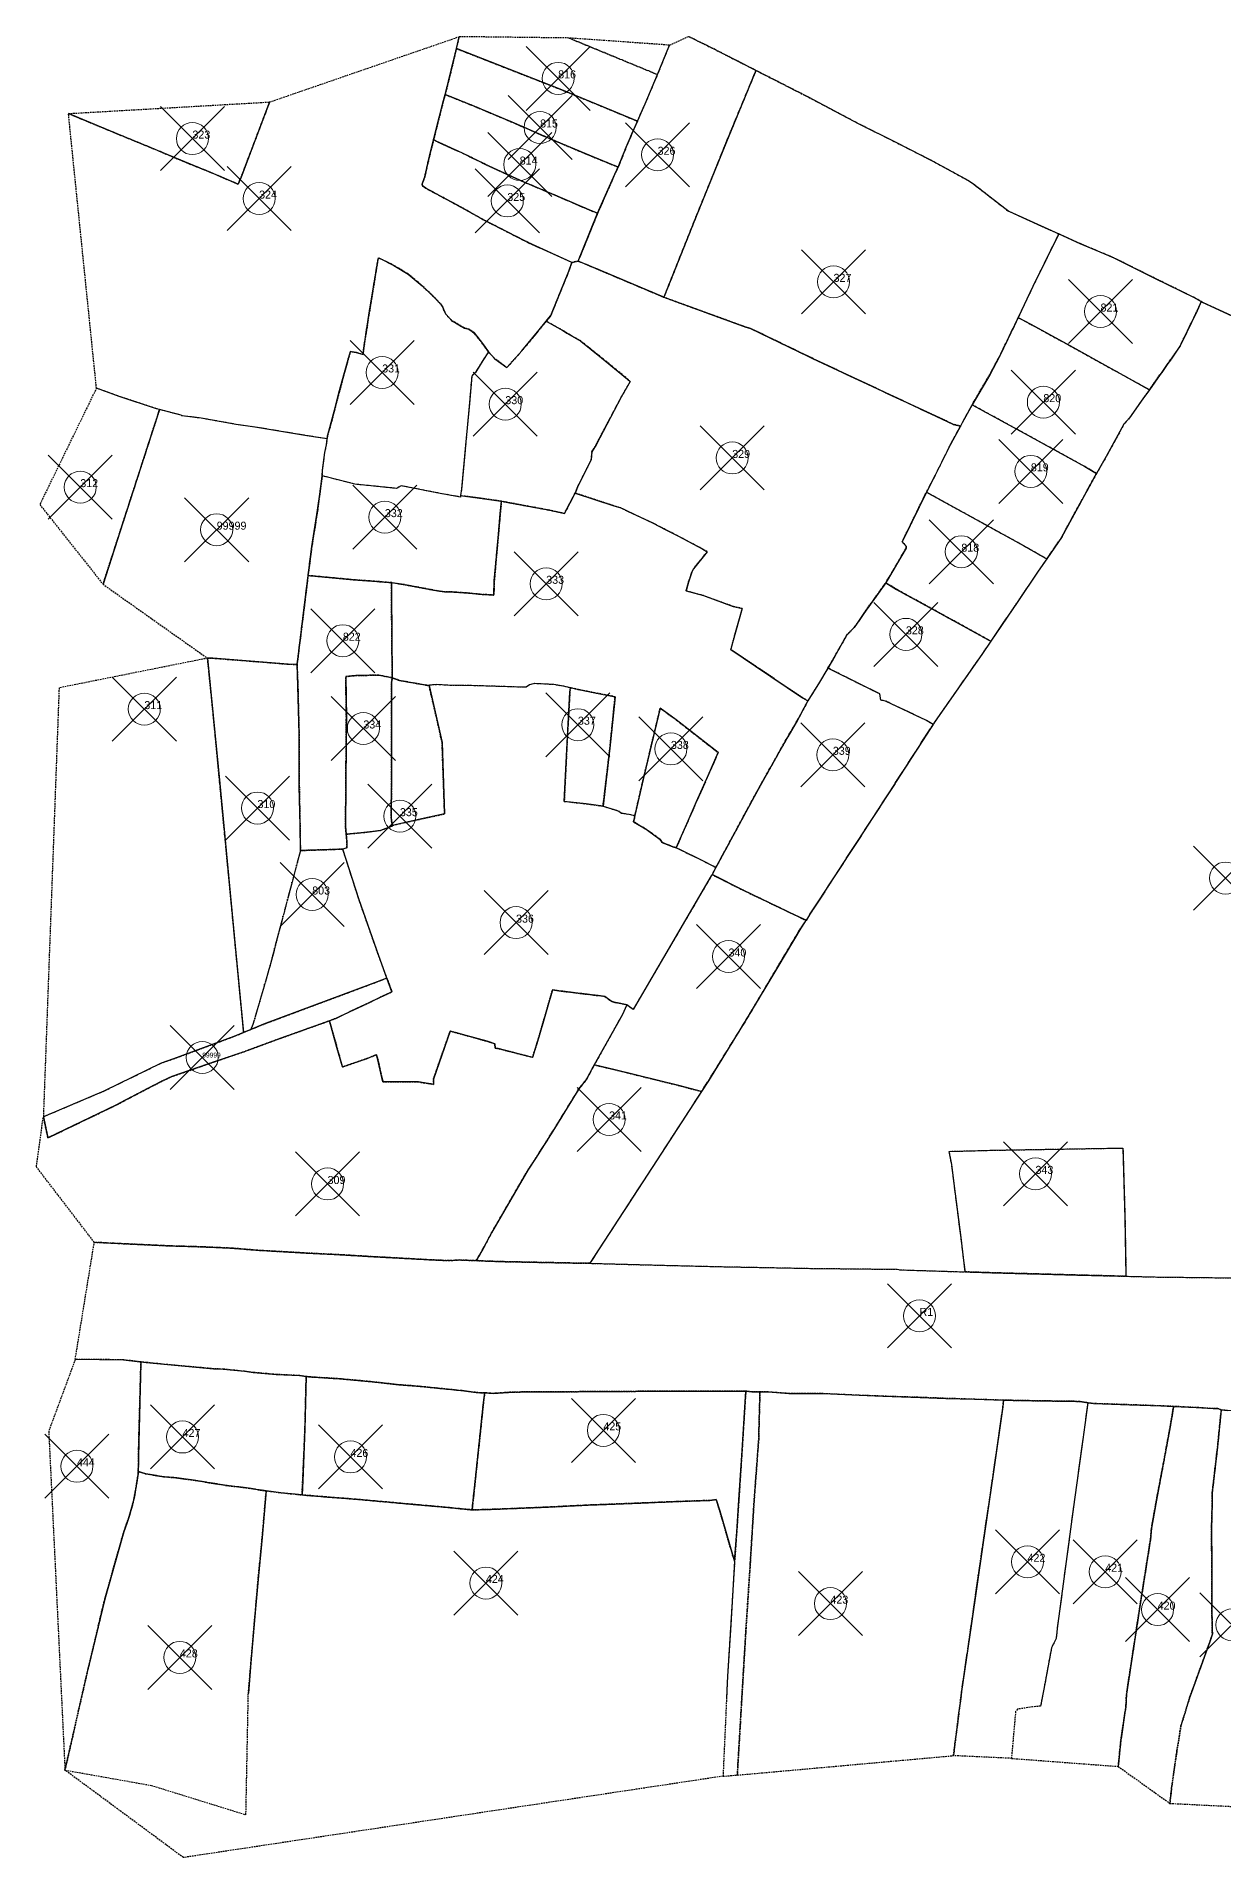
# Model space of a CAD drawing. Header units: millimetres. Extents: x -5 to 3014, y -2191 to 0.
# Drawn here: x 0 to 371, y -2191 to -1623 of the extents above; entities that cross this region are included whole.
import ezdxf

# ---------------------------------------------------------------- set-up
doc = ezdxf.new("R2010")
doc.units = ezdxf.units.MM
doc.header["$PDMODE"] = 35
doc.header["$PDSIZE"] = 10
for name, pattern in [('04b018', [5.49, 4.32, -0.54, 0.09, -0.54]), ('DASHED', [0.75, 0.5, -0.25]), ('DASHED2', [9.525, 6.35, -3.175])]:
    doc.linetypes.add(name, pattern=pattern)
for name, color, linetype, lineweight in [('Poly_Survey_Bndry', 250, 'Continuous', 30), ('Poly_Village_Bndry', 250, 'Continuous', 30), ('Text_Survey_No', 250, 'Continuous', 0)]:
    doc.layers.add(name, color=color, linetype=linetype, lineweight=lineweight)
doc.styles.get("Standard").update_dxf_attribs({"font": 'SakalBharati.ttf'})

msp = doc.modelspace()

# ---------------------------------------------------------------- linework, layer by layer
at = {"layer": 'Poly_Survey_Bndry', "linetype": 'DASHED'}
for points in [[(72.86, -1643.03), (132.05, -1622.63), (131.19, -1626.36), (130.32, -1630.09), (128.75, -1636.54), (127.68, -1640.71), (127.21, -1642.53), (124.7, -1652.37), (124.08, -1654.85), (122.78, -1659.97), (121.32, -1666.43), (120.5, -1668.7), (120.62, -1669.17), (121.62, -1669.96), (131.98, -1675.52), (140.07, -1680.04), (153.73, -1686.98), (167.29, -1693.15), (166.33, -1695.87), (160.71, -1709.7), (159.24, -1711.54), (157.1, -1714.17), (151.68, -1720.72), (146.95, -1726.01), (143.2, -1723.24), (141.26, -1721.09), (139.06, -1718.08), (136.72, -1715.15), (135.06, -1713.94), (133.72, -1713.66), (130.91, -1711.98), (129.91, -1711.46), (127.94, -1709.34), (127.31, -1708.18), (127.01, -1707.23), (126.22, -1706.06), (124.37, -1704.13), (120.5, -1700.41), (116.15, -1696.78), (111.68, -1694.08), (108.2, -1692.32), (106.83, -1691.67), (106.4, -1693.97), (105.22, -1701.42), (103.86, -1709.66), (102.34, -1719.27), (102.05, -1721.93), (99.9, -1721.23), (98.11, -1721.01), (97.56, -1722.77), (96.06, -1728.28), (94.52, -1733.93), (93.13, -1739.33), (92.12, -1743.15), (90.92, -1747.42), (90.84, -1748.27), (84.48, -1747.26), (68.28, -1744.57), (62.28, -1743.72), (51.47, -1741.8), (45.42, -1741.04), (45.18, -1740.89), (38.46, -1739.1), (37.56, -1738.86), (25.87, -1734.98), (18.76, -1732.42), (10.01, -1646.64), (11.96, -1647.48), (25.2, -1652.97), (36.54, -1657.62), (46.32, -1661.76), (54.19, -1664.91), (63, -1668.71), (63.95, -1666.49)], [(187.74, -1649.04), (184.54, -1656.4), (181.75, -1663.39), (172.63, -1659.67), (161.19, -1654.85), (149.31, -1649.64), (136.94, -1644.43), (127.68, -1640.71), (128.75, -1636.54), (130.32, -1630.09), (131.19, -1626.36), (163.62, -1639.05), (179.79, -1645.72)], [(131.19, -1626.36), (163.62, -1639.05), (179.79, -1645.72), (187.74, -1649.04), (190.17, -1643.61), (194.06, -1634.48), (166.31, -1623.04), (132.05, -1622.63)], [(194.06, -1634.48), (197.79, -1625.28), (166.31, -1623.04)], [(197.79, -1625.28), (203.7, -1622.55), (211.14, -1626.21), (224.79, -1633.17), (215.54, -1655.52), (206.05, -1678.96), (196.03, -1704.03), (176.49, -1695.78), (169.24, -1692.73), (170.53, -1689.61), (175.33, -1677.79), (180.72, -1665.53), (181.75, -1663.39), (184.54, -1656.4), (187.74, -1649.04), (190.17, -1643.61), (194.06, -1634.48)], [(196.03, -1704.03), (206.05, -1678.96), (215.54, -1655.52), (224.79, -1633.17), (241.26, -1641.56), (256.75, -1649.72), (268.44, -1655.59), (279.88, -1661.39), (291.18, -1667.59), (292.42, -1668.35), (302.49, -1676.23), (303.74, -1677.17), (317.07, -1683.2), (319.35, -1684.23), (311.24, -1700.71), (306.73, -1710.39), (300.94, -1722.31), (297.8, -1728.23), (292.28, -1737.61), (289.2, -1743.23), (288.65, -1744.24), (286.54, -1743.73), (270.57, -1736.29), (244.03, -1723.86), (223.07, -1713.74), (221.58, -1713.32)], [(10.01, -1646.64), (72.86, -1643.03), (63.95, -1666.49), (63, -1668.71), (54.19, -1664.91), (46.32, -1661.76), (36.54, -1657.62), (25.2, -1652.97), (11.96, -1647.48)], [(181.75, -1663.39), (180.72, -1665.53), (175.33, -1677.79), (172.65, -1676.73), (163.69, -1672.86), (152.34, -1668.04), (146.22, -1665.24), (140.26, -1662.51), (133.11, -1659.01), (125.47, -1655.56), (124.08, -1654.85), (124.7, -1652.37), (127.21, -1642.53), (127.68, -1640.71), (136.94, -1644.43), (149.31, -1649.64), (161.19, -1654.85), (172.63, -1659.67)], [(175.33, -1677.79), (170.53, -1689.61), (169.24, -1692.73), (167.29, -1693.15), (153.73, -1686.98), (140.07, -1680.04), (131.98, -1675.52), (121.62, -1669.96), (120.62, -1669.17), (120.5, -1668.7), (121.32, -1666.43), (122.78, -1659.97), (124.08, -1654.85), (125.47, -1655.56), (133.11, -1659.01), (140.26, -1662.51), (146.22, -1665.24), (152.34, -1668.04), (163.69, -1672.86), (172.65, -1676.73)], [(306.73, -1710.39), (310.61, -1712.45), (322.82, -1719.14), (347.7, -1732.9), (349.39, -1730.55), (354.02, -1724.02), (357.31, -1719.19), (362.62, -1708.22), (363.91, -1705.38), (361.43, -1703.99), (349.25, -1698.02), (336.57, -1691.69), (333.46, -1690.4), (325.96, -1687.21), (319.35, -1684.23), (311.24, -1700.71)], [(89.3, -1759.82), (89.39, -1758.01), (90.1, -1752.56), (90.66, -1750.16), (90.84, -1748.27), (90.92, -1747.42), (92.12, -1743.15), (93.13, -1739.33), (94.52, -1733.93), (96.06, -1728.28), (97.56, -1722.77), (98.11, -1721.01), (99.9, -1721.23), (102.05, -1721.93), (102.34, -1719.27), (103.86, -1709.66), (105.22, -1701.42), (106.4, -1693.97), (106.83, -1691.67), (108.2, -1692.32), (111.68, -1694.08), (116.15, -1696.78), (120.5, -1700.41), (124.37, -1704.13), (126.22, -1706.06), (127.01, -1707.23), (127.31, -1708.18), (127.94, -1709.34), (129.91, -1711.46), (130.91, -1711.98), (133.72, -1713.66), (135.06, -1713.94), (136.72, -1715.15), (139.06, -1718.08), (141.26, -1721.09), (139.46, -1723.74), (137.14, -1727.49), (136, -1728.64), (135.25, -1737.22), (134.07, -1750.27), (132.83, -1763.91), (132.48, -1766), (132.46, -1766.42), (126.16, -1765.31), (113.95, -1762.91), (112.48, -1763.74), (110.45, -1763.53), (99.42, -1762.41), (95.44, -1761.37)], [(168.28, -1765.18), (169.27, -1762.85), (173.35, -1754.81), (173.55, -1752.26), (174.82, -1750.08), (182.71, -1735.25), (185.52, -1730.38), (184.68, -1729.57), (176.56, -1722.93), (170.09, -1717.7), (165.72, -1715.2), (164.47, -1714.39), (159.24, -1711.54), (160.71, -1709.7), (166.33, -1695.87), (167.29, -1693.15), (169.24, -1692.73), (176.49, -1695.78), (196.03, -1704.03), (221.58, -1713.32), (223.07, -1713.74), (244.03, -1723.86), (270.57, -1736.29), (286.54, -1743.73), (288.65, -1744.24), (285.61, -1749.79), (280.75, -1759.64), (278.02, -1764.86), (270.44, -1780.44), (271.66, -1781.74), (271.67, -1782.39), (268.69, -1787.55), (265.33, -1793.19), (259.22, -1801.77), (255.51, -1807.13), (253.08, -1809.67), (249.04, -1816.85), (247.26, -1819.84), (244.32, -1824.79), (241.28, -1829.61), (241.03, -1830.07), (239.28, -1829.13), (224.69, -1819.23), (216.93, -1814.08), (217.49, -1812), (220.5, -1801.23), (217.62, -1800.57), (208.36, -1797.23), (202.99, -1795.73), (203.7, -1793.01), (204.76, -1789.91), (205.22, -1788.89), (209.55, -1783.52), (208.19, -1782.71), (200.36, -1778.58), (196.39, -1776.52), (192.66, -1774.64), (182.52, -1769.85), (180.42, -1769.17)], [(159.24, -1711.54), (157.1, -1714.17), (151.68, -1720.72), (146.95, -1726.01), (143.2, -1723.24), (141.26, -1721.09), (139.46, -1723.74), (137.14, -1727.49), (136, -1728.64), (135.25, -1737.22), (134.07, -1750.27), (132.83, -1763.91), (132.48, -1766), (138.55, -1766.76), (145.28, -1767.74), (147.75, -1768.2), (160.4, -1770.55), (164.99, -1771.56), (168.28, -1765.18), (169.27, -1762.85), (173.35, -1754.81), (173.55, -1752.26), (174.82, -1750.08), (182.71, -1735.25), (185.52, -1730.38), (184.68, -1729.57), (176.56, -1722.93), (170.09, -1717.7), (165.72, -1715.2), (164.47, -1714.39)], [(292.28, -1737.61), (297.8, -1728.23), (300.94, -1722.31), (306.73, -1710.39), (310.61, -1712.45), (322.82, -1719.14), (347.7, -1732.9), (345.67, -1735.72), (341.46, -1741.72), (339.74, -1743.69), (334.21, -1753.8), (331.18, -1759.04), (327.52, -1756.92), (310.7, -1747.67)], [(38.46, -1739.1), (37.56, -1738.86), (25.87, -1734.98), (18.76, -1732.42), (1.05, -1768.78), (20.8, -1793.67), (26.07, -1777.37), (32.13, -1758.67)], [(20.8, -1793.67), (53.45, -1816.77), (55.1, -1816.78), (66.87, -1817.7), (78.66, -1818.65), (81.42, -1818.72), (81.74, -1816.32), (83.76, -1800.11), (84.88, -1790.93), (86.05, -1781.87), (87.86, -1770.56), (88.6, -1764.82), (89.3, -1759.82), (89.39, -1758.01), (90.1, -1752.56), (90.66, -1750.16), (90.84, -1748.27), (84.48, -1747.26), (68.28, -1744.57), (62.28, -1743.72), (51.47, -1741.8), (45.42, -1741.04), (45.18, -1740.89), (38.46, -1739.1), (32.13, -1758.67), (26.07, -1777.37)], [(292.28, -1737.61), (289.2, -1743.23), (288.65, -1744.24), (285.61, -1749.79), (280.75, -1759.64), (278.02, -1764.86), (286.39, -1769.47), (307.95, -1781.33), (315.06, -1785.37), (315.61, -1785.75), (320.22, -1779.09), (322.17, -1775.44), (330.96, -1759.41), (331.18, -1759.04), (327.52, -1756.92), (310.7, -1747.67)], [(132.48, -1766), (132.46, -1766.42), (126.16, -1765.31), (113.95, -1762.91), (112.48, -1763.74), (110.45, -1763.53), (99.42, -1762.41), (95.44, -1761.37), (89.3, -1759.82), (88.6, -1764.82), (87.86, -1770.56), (86.05, -1781.87), (84.88, -1790.93), (99, -1792.24), (110.89, -1793.15), (114.7, -1793.74), (125.32, -1795.73), (127.46, -1795.99), (130.72, -1796.12), (135.09, -1796.42), (138.51, -1796.78), (142.92, -1797.06), (143.04, -1792.62), (144.1, -1780.68), (144.92, -1771.55), (145.28, -1767.74), (138.55, -1766.76)], [(168.28, -1765.18), (164.99, -1771.56), (160.4, -1770.55), (147.75, -1768.2), (145.28, -1767.74), (144.92, -1771.55), (144.1, -1780.68), (143.04, -1792.62), (142.92, -1797.06), (138.51, -1796.78), (135.09, -1796.42), (130.72, -1796.12), (127.46, -1795.99), (125.32, -1795.73), (114.7, -1793.74), (110.89, -1793.15), (111.04, -1813.12), (111.18, -1822.9), (113.46, -1823.73), (122.66, -1825.35), (122.94, -1825.09), (125.12, -1824.93), (128.54, -1825.14), (137.55, -1825.26), (151.74, -1825.73), (152.95, -1825.7), (154.06, -1824.98), (155.71, -1824.61), (161.59, -1824.91), (164.7, -1825.45), (166.8, -1825.97), (168.43, -1826.37), (174.4, -1827.55), (180.77, -1828.8), (179.14, -1844.83), (177.55, -1858.38), (177, -1862.99), (180.46, -1864.06), (181.99, -1864.53), (182.8, -1865.14), (185.18, -1865.5), (186.98, -1865.91), (189.86, -1853.33), (194.88, -1832.35), (199.84, -1836), (213, -1846.25), (209.89, -1853.39), (206.24, -1861.51), (203.56, -1867.59), (199.9, -1875.97), (201.41, -1876.76), (207.59, -1879.75), (212.28, -1882.12), (225.53, -1857.59), (231.39, -1847.21), (234.7, -1841.31), (237.8, -1836.08), (241.03, -1830.07), (239.28, -1829.13), (224.69, -1819.23), (216.93, -1814.08), (217.49, -1812), (220.5, -1801.23), (217.62, -1800.57), (208.36, -1797.23), (202.99, -1795.73), (203.7, -1793.01), (204.76, -1789.91), (205.22, -1788.89), (209.55, -1783.52), (208.19, -1782.71), (200.36, -1778.58), (196.39, -1776.52), (192.66, -1774.64), (182.52, -1769.85), (180.42, -1769.17)], [(265.33, -1793.19), (268.69, -1787.55), (271.67, -1782.39), (271.66, -1781.74), (270.44, -1780.44), (278.02, -1764.86), (286.39, -1769.47), (307.95, -1781.33), (315.06, -1785.37), (315.61, -1785.75), (312.93, -1789.62), (306.54, -1799.04), (298.12, -1811.47), (281.13, -1802.05), (268.68, -1795.27)], [(96.78, -1871.76), (96.56, -1869.5), (96.67, -1854.36), (96.82, -1835.25), (96.63, -1822.53), (99.75, -1822.19), (106.91, -1822.07), (111.18, -1822.9), (111.04, -1813.12), (110.89, -1793.15), (99, -1792.24), (84.88, -1790.93), (83.76, -1800.11), (81.74, -1816.32), (81.42, -1818.72), (81.69, -1825.39), (82.06, -1840.55), (82.13, -1856.79), (82.35, -1868.99), (82.47, -1876.85), (82.78, -1876.84), (92.77, -1876.52), (95.7, -1876.4), (97.01, -1875.96), (97, -1874.21), (96.88, -1872.84)], [(247.26, -1819.84), (249.04, -1816.85), (253.08, -1809.67), (255.51, -1807.13), (259.22, -1801.77), (265.33, -1793.19), (268.68, -1795.27), (281.13, -1802.05), (298.12, -1811.47), (295.54, -1815.28), (280.51, -1836.8), (280.1, -1837.45), (278.08, -1836.24), (265.28, -1830.16), (263.83, -1829.91), (263.46, -1827.9), (258.13, -1825.34)], [(64.74, -1933.69), (62.14, -1906.58), (57.29, -1855.93), (55.25, -1834.63), (53.45, -1816.77), (7.08, -1826.05), (2.16, -1960), (21.02, -1952.01), (38.93, -1943.26), (42.82, -1941.95), (61.7, -1934.94)], [(53.45, -1816.77), (55.1, -1816.78), (66.87, -1817.7), (78.66, -1818.65), (81.42, -1818.72), (81.69, -1825.39), (82.06, -1840.55), (82.13, -1856.79), (82.35, -1868.99), (82.47, -1876.85), (75.63, -1902.71), (72.65, -1913.98), (67.62, -1931.22), (66.97, -1932.77), (64.74, -1933.69), (62.14, -1906.58), (57.29, -1855.93), (55.25, -1834.63)], [(247.26, -1819.84), (244.32, -1824.79), (241.28, -1829.61), (241.03, -1830.07), (237.8, -1836.08), (234.7, -1841.31), (231.39, -1847.21), (225.53, -1857.59), (212.28, -1882.12), (211.06, -1884.37), (220.75, -1889.25), (234.6, -1895.88), (240.43, -1898.66), (241.66, -1896.77), (264.25, -1862.06), (279.09, -1839.05), (280.1, -1837.45), (278.08, -1836.24), (265.28, -1830.16), (263.83, -1829.91), (263.46, -1827.9), (258.13, -1825.34)], [(96.78, -1871.76), (101.32, -1871.32), (105.08, -1870.9), (107.47, -1870.56), (111.14, -1869.22), (111.12, -1868.99), (120.33, -1866.97), (127.49, -1865.43), (126.93, -1849.53), (126.72, -1843.06), (122.66, -1825.35), (122.94, -1825.09), (125.12, -1824.93), (128.54, -1825.14), (137.55, -1825.26), (151.74, -1825.73), (152.95, -1825.7), (154.06, -1824.98), (155.71, -1824.61), (161.59, -1824.91), (164.7, -1825.45), (166.8, -1825.97), (166.66, -1827.35), (165.88, -1841.26), (164.89, -1861.5), (171.76, -1862.27), (177, -1862.99), (180.46, -1864.06), (181.99, -1864.53), (182.8, -1865.14), (185.18, -1865.5), (186.98, -1865.91), (186.53, -1867.85), (190.48, -1870.22), (194.86, -1873.37), (195.48, -1874.32), (198.86, -1875.65), (199.9, -1875.97), (201.41, -1876.76), (207.59, -1879.75), (212.28, -1882.12), (211.06, -1884.37), (210.84, -1884.79), (195.91, -1910.27), (186.41, -1926.49), (184.47, -1925.09), (182.1, -1924.55), (180.77, -1924.35), (179.54, -1923.94), (177.57, -1922.4), (174.14, -1922.01), (163.16, -1920.67), (161.23, -1920.38), (156.88, -1935.4), (154.99, -1941.46), (144.26, -1938.73), (143.35, -1938.58), (143.2, -1937.23), (140.78, -1936.45), (129.25, -1933.25), (124.01, -1948.24), (124.01, -1949.89), (119.38, -1949.15), (108.24, -1949.09), (106.6, -1941.77), (106.21, -1940.63), (103.1, -1941.89), (95.85, -1944.37), (95.6, -1944.45), (93.89, -1938.34), (91.56, -1930.05), (93.5, -1929.28), (111.07, -1921), (109.49, -1916.68), (106.95, -1909.79), (100.78, -1892.26), (95.7, -1876.4), (97.01, -1875.96), (97, -1874.21), (96.88, -1872.84)], [(111.12, -1868.99), (110.85, -1866.79), (110.93, -1847.65), (110.93, -1824.34), (111.18, -1822.9), (106.91, -1822.07), (99.75, -1822.19), (96.63, -1822.53), (96.82, -1835.25), (96.67, -1854.36), (96.56, -1869.5), (96.78, -1871.76), (101.32, -1871.32), (105.08, -1870.9), (107.47, -1870.56), (111.14, -1869.22)], [(122.66, -1825.35), (113.46, -1823.73), (111.18, -1822.9), (110.93, -1824.34), (110.93, -1847.65), (110.85, -1866.79), (111.12, -1868.99), (120.33, -1866.97), (127.49, -1865.43), (126.93, -1849.53), (126.72, -1843.06)], [(177, -1862.99), (177.55, -1858.38), (179.14, -1844.83), (180.77, -1828.8), (174.4, -1827.55), (168.43, -1826.37), (166.8, -1825.97), (166.66, -1827.35), (165.88, -1841.26), (164.89, -1861.5), (171.76, -1862.27)], [(186.98, -1865.91), (189.86, -1853.33), (194.88, -1832.35), (199.84, -1836), (213, -1846.25), (209.89, -1853.39), (206.24, -1861.51), (203.56, -1867.59), (199.9, -1875.97), (198.86, -1875.65), (195.48, -1874.32), (194.86, -1873.37), (190.48, -1870.22), (186.53, -1867.85)], [(66.97, -1932.77), (70.99, -1931.12), (86.85, -1925.2), (104.8, -1918.5), (109.49, -1916.68), (106.95, -1909.79), (100.78, -1892.26), (95.7, -1876.4), (92.77, -1876.52), (82.78, -1876.84), (82.47, -1876.85), (75.63, -1902.71), (72.65, -1913.98), (67.62, -1931.22)], [(211.06, -1884.37), (210.84, -1884.79), (195.91, -1910.27), (186.41, -1926.49), (184.47, -1925.09), (182.97, -1928.23), (174.27, -1943.83), (180.8, -1945.35), (200.69, -1950.28), (207.73, -1952.15), (209.94, -1948.75), (221.77, -1929.67), (231.59, -1913.13), (238.77, -1901.05), (240.19, -1899.02), (240.43, -1898.66), (234.6, -1895.88), (220.75, -1889.25)], [(3.6, -1966.62), (2.16, -1960), (21.02, -1952.01), (38.93, -1943.26), (42.82, -1941.95), (61.7, -1934.94), (64.74, -1933.69), (66.97, -1932.77), (70.99, -1931.12), (86.85, -1925.2), (104.8, -1918.5), (109.49, -1916.68), (111.07, -1921), (93.5, -1929.28), (91.56, -1930.05), (75.54, -1935.77), (64.86, -1939.69), (56.14, -1942.68), (42.31, -1947.48), (39.2, -1948.93), (33.52, -1951.83), (24.63, -1956.52)], [(91.56, -1930.05), (93.89, -1938.34), (95.6, -1944.45), (95.85, -1944.37), (103.1, -1941.89), (106.21, -1940.63), (106.6, -1941.77), (108.24, -1949.09), (119.38, -1949.15), (124.01, -1949.89), (124.01, -1948.24), (129.25, -1933.25), (140.78, -1936.45), (143.2, -1937.23), (143.35, -1938.58), (144.26, -1938.73), (154.99, -1941.46), (156.88, -1935.4), (161.23, -1920.38), (163.16, -1920.67), (174.14, -1922.01), (177.57, -1922.4), (179.54, -1923.94), (180.77, -1924.35), (182.1, -1924.55), (184.47, -1925.09), (182.97, -1928.23), (174.27, -1943.83), (171.88, -1948.29), (169.49, -1951.25), (161.33, -1964.53), (155.89, -1973.06), (153.48, -1976.7), (142.18, -1996.28), (139.61, -2001.12), (137.41, -2004.96), (132.05, -2004.75), (128.8, -2004.94), (123.25, -2004.7), (105.36, -2003.72), (95.27, -2003.12), (84.3, -2002.57), (69.07, -2001.71), (61.15, -2001.05), (51.53, -2000.63), (41.38, -2000.33), (18.08, -1999.23), (0, -1975.66), (2.16, -1960), (3.6, -1966.62), (24.63, -1956.52), (33.52, -1951.83), (39.2, -1948.93), (42.31, -1947.48), (56.14, -1942.68), (64.86, -1939.69), (75.54, -1935.77)], [(174.27, -1943.83), (180.8, -1945.35), (200.69, -1950.28), (207.73, -1952.15), (193.92, -1973.43), (172.88, -2005.79), (172.61, -2005.78), (166.15, -2005.68), (144.18, -2005.23), (137.41, -2004.96), (139.61, -2001.12), (142.18, -1996.28), (153.48, -1976.7), (155.89, -1973.06), (161.33, -1964.53), (169.49, -1951.25), (171.88, -1948.29)], [(340.38, -2009.83), (325.25, -2009.45), (299.04, -2008.74), (290.19, -2008.46), (288.84, -1997.77), (287.11, -1984.11), (285.93, -1974.95), (285.18, -1970.82), (298.49, -1970.47), (313.6, -1970.21), (335.01, -1969.86), (339.43, -1969.81), (340.06, -1991.69)], [(8.92, -2164.09), (16.17, -2132.28), (21.35, -2110.68), (26.84, -2091.15), (27.26, -2089.69), (28.22, -2087.02), (29.1, -2084.56), (30.57, -2079.05), (31.81, -2071.48), (31.82, -2070.83), (31.96, -2061.75), (32.64, -2036.58), (32.32, -2036.55), (27.21, -2035.93), (12.13, -2035.78), (3.84, -2058.24)], [(71.78, -2076.86), (76.33, -2077.44), (82.98, -2078.15), (83.18, -2073.73), (83.88, -2057.62), (84.26, -2041.13), (82.16, -2040.85), (74.93, -2040.5), (67.71, -2039.85), (64.96, -2039.51), (58.39, -2038.84), (55.29, -2038.7), (40.9, -2037.43), (34.33, -2036.75), (32.64, -2036.58), (31.96, -2061.75), (31.82, -2070.83), (34.14, -2071.57), (39.72, -2072.47), (42.9, -2072.73), (49.78, -2073.62), (53.87, -2074.31), (59.4, -2075.2), (66.22, -2076), (69.16, -2076.52)], [(136.12, -2082.82), (135.01, -2082.69), (125.65, -2081.78), (119.07, -2081.21), (111.67, -2080.55), (101.24, -2079.6), (90.19, -2078.73), (82.98, -2078.15), (83.18, -2073.73), (83.88, -2057.62), (84.26, -2041.13), (85.26, -2041.26), (94.67, -2041.84), (104.97, -2042.79), (113.19, -2043.7), (120.04, -2044.24), (132.86, -2045.55), (138.69, -2046.26), (140.09, -2046.28), (139.75, -2048.45), (138.1, -2064.16)], [(218.12, -2098.86), (217.44, -2096.78), (213.45, -2083.06), (212.35, -2079.56), (210.33, -2079.84), (203.02, -2080.11), (200.21, -2080.2), (186.07, -2080.78), (178.09, -2081.08), (171.72, -2081.33), (159.36, -2081.96), (143.49, -2082.6), (136.12, -2082.82), (138.1, -2064.16), (139.75, -2048.45), (140.09, -2046.28), (140.7, -2046.29), (142.7, -2046.41), (149.08, -2046), (164.76, -2045.91), (201.02, -2045.7), (221.33, -2045.7), (221.62, -2045.73), (220.45, -2064.25), (219.46, -2079.7), (218.78, -2089.7)], [(218.12, -2098.86), (216.89, -2118.71), (215.89, -2134.8), (215.59, -2141.52), (214.49, -2166), (218.95, -2165.65), (220.3, -2142.8), (221.62, -2120.72), (222.93, -2100.71), (224.18, -2080.35), (225.63, -2060.87), (226.03, -2045.97), (223.49, -2045.96), (221.62, -2045.73), (220.45, -2064.25), (219.46, -2079.7), (218.78, -2089.7)], [(289.03, -2139.59), (292, -2119.02), (295.65, -2093.74), (298.92, -2071.69), (301.94, -2050.58), (302.13, -2048.54), (293.1, -2048.26), (284.15, -2047.97), (276.1, -2047.67), (264.43, -2047.29), (257, -2047.01), (245.75, -2046.5), (240.17, -2046.43), (237, -2046.47), (235.04, -2046.44), (228.56, -2045.98), (226.03, -2045.97), (225.63, -2060.87), (224.18, -2080.35), (222.93, -2100.71), (221.62, -2120.72), (220.3, -2142.8), (218.95, -2165.65), (286.48, -2159.58)], [(289.03, -2139.59), (292, -2119.02), (295.65, -2093.74), (298.92, -2071.69), (301.94, -2050.58), (302.13, -2048.54), (313.64, -2048.75), (325.81, -2048.92), (328.13, -2049.31), (328.45, -2049.35), (326.9, -2060.8), (323.97, -2081.91), (318.89, -2119.86), (318.56, -2122.96), (317.09, -2125.91), (314.7, -2138.86), (313.67, -2144.12), (311.15, -2144.36), (306.49, -2145.08), (305.88, -2145.83), (304.59, -2160.43), (286.48, -2159.58)], [(313.67, -2144.12), (311.15, -2144.36), (306.49, -2145.08), (305.88, -2145.83), (304.59, -2160.43), (337.95, -2162.95), (338.78, -2154.76), (340.36, -2144.11), (340.52, -2140.41), (344.72, -2112.95), (348.07, -2091.83), (348.33, -2088.55), (349.88, -2079.75), (352.03, -2068.5), (354.18, -2056.83), (355.26, -2050.48), (351.25, -2050.32), (341.52, -2049.95), (330.2, -2049.59), (328.45, -2049.35), (326.9, -2060.8), (323.97, -2081.91), (318.89, -2119.86), (318.56, -2122.96), (317.09, -2125.91), (314.7, -2138.86)], [(360.41, -2141.02), (366.69, -2123.69), (367.41, -2121.51), (367.31, -2120.65), (367.22, -2114.45), (367.16, -2100.41), (367.12, -2087.83), (367.32, -2080.23), (367.32, -2077.4), (368.97, -2063.2), (370.13, -2051.57), (369.06, -2051.15), (367.6, -2051.14), (362.26, -2050.83), (355.26, -2050.48), (354.18, -2056.83), (352.03, -2068.5), (349.88, -2079.75), (348.33, -2088.55), (348.07, -2091.83), (344.72, -2112.95), (340.52, -2140.41), (340.36, -2144.11), (338.78, -2154.76), (337.95, -2162.95), (354.09, -2174.49), (354.69, -2169.08), (356.3, -2158.09), (357.56, -2150.23)], [(31.82, -2070.83), (31.81, -2071.48), (30.57, -2079.05), (29.1, -2084.56), (28.22, -2087.02), (27.26, -2089.69), (26.84, -2091.15), (21.35, -2110.68), (16.17, -2132.28), (8.92, -2164.09), (35.91, -2168.88), (65.45, -2178.04), (66.21, -2140.1), (67.01, -2130.6), (68.45, -2113.76), (69.37, -2103.36), (70.53, -2091.48), (71.78, -2076.86), (69.16, -2076.52), (66.22, -2076), (59.4, -2075.2), (53.87, -2074.31), (49.78, -2073.62), (42.9, -2072.73), (39.72, -2072.47), (34.14, -2071.57)], [(66.21, -2140.1), (67.01, -2130.6), (68.45, -2113.76), (69.37, -2103.36), (70.53, -2091.48), (71.78, -2076.86), (76.33, -2077.44), (82.98, -2078.15), (90.19, -2078.73), (101.24, -2079.6), (111.67, -2080.55), (119.07, -2081.21), (125.65, -2081.78), (135.01, -2082.69), (136.12, -2082.82), (143.49, -2082.6), (159.36, -2081.96), (171.72, -2081.33), (178.09, -2081.08), (186.07, -2080.78), (200.21, -2080.2), (203.02, -2080.11), (210.33, -2079.84), (212.35, -2079.56), (213.45, -2083.06), (217.44, -2096.78), (218.12, -2098.86), (216.89, -2118.71), (215.89, -2134.8), (215.59, -2141.52), (214.49, -2166), (45.91, -2191.42), (8.92, -2164.09), (35.91, -2168.88), (65.45, -2178.04)]]:
    msp.add_lwpolyline(points, close=True, dxfattribs=at)
at = {"layer": 'Poly_Survey_Bndry'}
for points in [[(127.68, -1640.71), (128.75, -1636.54), (130.32, -1630.09), (131.19, -1626.36)], [(131.19, -1626.36), (132.05, -1622.63)], [(187.74, -1649.04), (179.79, -1645.72), (163.62, -1639.05), (131.19, -1626.36)], [(194.06, -1634.48), (197.79, -1625.28)], [(187.74, -1649.04), (190.17, -1643.61), (194.06, -1634.48)], [(224.79, -1633.17), (215.54, -1655.52), (206.05, -1678.96), (196.03, -1704.03)], [(72.86, -1643.03), (63.95, -1666.49), (63, -1668.71), (54.19, -1664.91), (46.32, -1661.76), (36.54, -1657.62), (25.2, -1652.97), (11.96, -1647.48), (10.01, -1646.64)], [(124.08, -1654.85), (124.7, -1652.37), (127.21, -1642.53), (127.68, -1640.71)], [(181.75, -1663.39), (172.63, -1659.67), (161.19, -1654.85), (149.31, -1649.64), (136.94, -1644.43), (127.68, -1640.71)], [(181.75, -1663.39), (184.54, -1656.4), (187.74, -1649.04)], [(167.29, -1693.15), (153.73, -1686.98), (140.07, -1680.04), (131.98, -1675.52), (121.62, -1669.96), (120.62, -1669.17), (120.5, -1668.7), (121.32, -1666.43), (122.78, -1659.97), (124.08, -1654.85)], [(175.33, -1677.79), (172.65, -1676.73), (163.69, -1672.86), (152.34, -1668.04), (146.22, -1665.24), (140.26, -1662.51), (133.11, -1659.01), (125.47, -1655.56), (124.08, -1654.85)], [(175.33, -1677.79), (180.72, -1665.53), (181.75, -1663.39)], [(169.24, -1692.73), (170.53, -1689.61), (175.33, -1677.79)], [(319.35, -1684.23), (311.24, -1700.71), (306.73, -1710.39)], [(90.84, -1748.27), (90.92, -1747.42), (92.12, -1743.15), (93.13, -1739.33), (94.52, -1733.93), (96.06, -1728.28), (97.56, -1722.77), (98.11, -1721.01), (99.9, -1721.23), (102.05, -1721.93), (102.34, -1719.27), (103.86, -1709.66), (105.22, -1701.42), (106.4, -1693.97), (106.83, -1691.67), (108.2, -1692.32), (111.68, -1694.08), (116.15, -1696.78), (120.5, -1700.41), (124.37, -1704.13), (126.22, -1706.06), (127.01, -1707.23), (127.31, -1708.18), (127.94, -1709.34), (129.91, -1711.46), (130.91, -1711.98), (133.72, -1713.66), (135.06, -1713.94), (136.72, -1715.15), (139.06, -1718.08), (141.26, -1721.09)], [(159.24, -1711.54), (160.71, -1709.7), (166.33, -1695.87), (167.29, -1693.15)], [(167.29, -1693.15), (169.24, -1692.73)], [(196.03, -1704.03), (176.49, -1695.78), (169.24, -1692.73)], [(196.03, -1704.03), (221.58, -1713.32), (223.07, -1713.74), (244.03, -1723.86), (270.57, -1736.29), (286.54, -1743.73), (288.65, -1744.24)], [(363.91, -1705.38), (362.62, -1708.22), (357.31, -1719.19), (354.02, -1724.02), (349.39, -1730.55), (347.7, -1732.9)], [(141.26, -1721.09), (143.2, -1723.24), (146.95, -1726.01), (151.68, -1720.72), (157.1, -1714.17), (159.24, -1711.54)], [(159.24, -1711.54), (164.47, -1714.39), (165.72, -1715.2), (170.09, -1717.7), (176.56, -1722.93), (184.68, -1729.57), (185.52, -1730.38), (182.71, -1735.25), (174.82, -1750.08), (173.55, -1752.26), (173.35, -1754.81), (169.27, -1762.85), (168.28, -1765.18)], [(306.73, -1710.39), (300.94, -1722.31), (297.8, -1728.23), (292.28, -1737.61)], [(306.73, -1710.39), (310.61, -1712.45), (322.82, -1719.14), (347.7, -1732.9)], [(141.26, -1721.09), (139.46, -1723.74), (137.14, -1727.49), (136, -1728.64), (135.25, -1737.22), (134.07, -1750.27), (132.83, -1763.91), (132.48, -1766)], [(38.46, -1739.1), (37.56, -1738.86), (25.87, -1734.98), (18.76, -1732.42)], [(347.7, -1732.9), (345.67, -1735.72), (341.46, -1741.72), (339.74, -1743.69), (334.21, -1753.8), (331.18, -1759.04)], [(38.46, -1739.1), (32.13, -1758.67), (26.07, -1777.37), (20.8, -1793.67)], [(62.28, -1743.72), (51.47, -1741.8), (45.42, -1741.04), (45.18, -1740.89), (38.46, -1739.1)], [(292.28, -1737.61), (289.2, -1743.23), (288.65, -1744.24)], [(292.28, -1737.61), (310.7, -1747.67), (327.52, -1756.92), (331.18, -1759.04)], [(90.84, -1748.27), (84.48, -1747.26), (68.28, -1744.57), (62.28, -1743.72)], [(288.65, -1744.24), (285.61, -1749.79), (280.75, -1759.64), (278.02, -1764.86)], [(89.3, -1759.82), (89.39, -1758.01), (90.1, -1752.56), (90.66, -1750.16), (90.84, -1748.27)], [(84.88, -1790.93), (86.05, -1781.87), (87.86, -1770.56), (88.6, -1764.82), (89.3, -1759.82)], [(132.48, -1766), (132.46, -1766.42), (126.16, -1765.31), (113.95, -1762.91), (112.48, -1763.74), (110.45, -1763.53), (99.42, -1762.41), (95.44, -1761.37), (89.3, -1759.82)], [(331.18, -1759.04), (330.96, -1759.41), (322.17, -1775.44), (320.22, -1779.09), (315.61, -1785.75)], [(110.89, -1793.15), (114.7, -1793.74), (125.32, -1795.73), (127.46, -1795.99), (130.72, -1796.12), (135.09, -1796.42), (138.51, -1796.78), (142.92, -1797.06), (143.04, -1792.62), (144.1, -1780.68), (144.92, -1771.55), (145.28, -1767.74)], [(132.48, -1766), (138.55, -1766.76), (145.28, -1767.74)], [(145.28, -1767.74), (147.75, -1768.2), (160.4, -1770.55), (164.99, -1771.56), (168.28, -1765.18)], [(168.28, -1765.18), (180.42, -1769.17), (182.52, -1769.85), (192.66, -1774.64), (196.39, -1776.52), (200.36, -1778.58), (208.19, -1782.71), (209.55, -1783.52), (205.22, -1788.89), (204.76, -1789.91), (203.7, -1793.01), (202.99, -1795.73), (208.36, -1797.23), (217.62, -1800.57), (220.5, -1801.23), (217.49, -1812), (216.93, -1814.08), (224.69, -1819.23), (239.28, -1829.13), (241.03, -1830.07)], [(278.02, -1764.86), (270.44, -1780.44), (271.66, -1781.74), (271.67, -1782.39), (268.69, -1787.55), (265.33, -1793.19)], [(278.02, -1764.86), (286.39, -1769.47), (307.95, -1781.33), (315.06, -1785.37), (315.61, -1785.75)], [(315.61, -1785.75), (312.93, -1789.62), (306.54, -1799.04), (298.12, -1811.47)], [(81.42, -1818.72), (81.74, -1816.32), (83.76, -1800.11), (84.88, -1790.93)], [(84.88, -1790.93), (99, -1792.24), (110.89, -1793.15)], [(110.89, -1793.15), (111.04, -1813.12), (111.18, -1822.9)], [(265.33, -1793.19), (259.22, -1801.77), (255.51, -1807.13), (253.08, -1809.67), (249.04, -1816.85), (247.26, -1819.84)], [(265.33, -1793.19), (268.68, -1795.27), (281.13, -1802.05), (298.12, -1811.47)], [(298.12, -1811.47), (295.54, -1815.28), (280.51, -1836.8), (280.1, -1837.45)], [(81.42, -1818.72), (78.66, -1818.65), (66.87, -1817.7), (55.1, -1816.78), (53.45, -1816.77)], [(53.45, -1816.77), (55.25, -1834.63), (57.29, -1855.93), (62.14, -1906.58), (64.74, -1933.69)], [(82.47, -1876.85), (82.35, -1868.99), (82.13, -1856.79), (82.06, -1840.55), (81.69, -1825.39), (81.42, -1818.72)], [(247.26, -1819.84), (244.32, -1824.79), (241.28, -1829.61), (241.03, -1830.07)], [(280.1, -1837.45), (278.08, -1836.24), (265.28, -1830.16), (263.83, -1829.91), (263.46, -1827.9), (258.13, -1825.34), (247.26, -1819.84)], [(111.18, -1822.9), (106.91, -1822.07), (99.75, -1822.19), (96.63, -1822.53), (96.82, -1835.25), (96.67, -1854.36), (96.56, -1869.5), (96.78, -1871.76)], [(111.18, -1822.9), (110.93, -1824.34), (110.93, -1847.65)], [(122.66, -1825.35), (126.72, -1843.06), (126.93, -1849.53), (127.49, -1865.43), (120.33, -1866.97), (111.12, -1868.99)], [(111.18, -1822.9), (113.46, -1823.73), (122.66, -1825.35)], [(122.66, -1825.35), (122.94, -1825.09), (125.12, -1824.93), (128.54, -1825.14), (137.55, -1825.26), (151.74, -1825.73), (152.95, -1825.7), (154.06, -1824.98), (155.71, -1824.61), (161.59, -1824.91), (164.7, -1825.45), (166.8, -1825.97)], [(177, -1862.99), (171.76, -1862.27), (164.89, -1861.5), (165.88, -1841.26), (166.66, -1827.35), (166.8, -1825.97)], [(166.8, -1825.97), (168.43, -1826.37), (174.4, -1827.55), (180.77, -1828.8), (179.14, -1844.83), (177.55, -1858.38), (177, -1862.99)], [(241.03, -1830.07), (237.8, -1836.08), (234.7, -1841.31), (231.39, -1847.21), (225.53, -1857.59), (212.28, -1882.12)], [(199.9, -1875.97), (203.56, -1867.59), (206.24, -1861.51), (209.89, -1853.39), (213, -1846.25), (199.84, -1836), (194.88, -1832.35), (189.86, -1853.33), (186.98, -1865.91)], [(280.1, -1837.45), (279.09, -1839.05), (264.25, -1862.06), (241.66, -1896.77), (240.43, -1898.66)], [(110.93, -1847.65), (110.85, -1866.79), (111.12, -1868.99)], [(177, -1862.99), (180.46, -1864.06), (181.99, -1864.53), (182.8, -1865.14), (185.18, -1865.5), (186.98, -1865.91)], [(111.12, -1868.99), (111.14, -1869.22), (107.47, -1870.56), (105.08, -1870.9), (101.32, -1871.32), (96.78, -1871.76)], [(186.98, -1865.91), (186.53, -1867.85), (190.48, -1870.22), (194.86, -1873.37), (195.48, -1874.32), (198.86, -1875.65), (199.9, -1875.97)], [(95.7, -1876.4), (92.77, -1876.52), (82.78, -1876.84), (82.47, -1876.85)], [(96.78, -1871.76), (96.88, -1872.84), (97, -1874.21), (97.01, -1875.96), (95.7, -1876.4)], [(109.49, -1916.68), (106.95, -1909.79), (100.78, -1892.26), (95.7, -1876.4)], [(212.28, -1882.12), (207.59, -1879.75), (201.41, -1876.76), (199.9, -1875.97)], [(212.28, -1882.12), (211.06, -1884.37)], [(211.06, -1884.37), (210.84, -1884.79), (195.91, -1910.27), (186.41, -1926.49), (184.47, -1925.09)], [(240.43, -1898.66), (234.6, -1895.88), (220.75, -1889.25), (211.06, -1884.37)], [(240.43, -1898.66), (240.19, -1899.02), (238.77, -1901.05), (231.59, -1913.13), (221.77, -1929.67), (209.94, -1948.75), (207.73, -1952.15)], [(109.49, -1916.68), (104.8, -1918.5), (86.85, -1925.2), (70.99, -1931.12), (66.97, -1932.77)], [(111.07, -1921), (109.49, -1916.68)], [(184.47, -1925.09), (182.1, -1924.55), (180.77, -1924.35), (179.54, -1923.94), (177.57, -1922.4), (174.14, -1922.01), (163.16, -1920.67), (161.23, -1920.38), (156.88, -1935.4), (154.99, -1941.46), (144.26, -1938.73), (143.35, -1938.58), (143.2, -1937.23), (140.78, -1936.45), (129.25, -1933.25), (124.01, -1948.24), (124.01, -1949.89), (119.38, -1949.15), (108.24, -1949.09), (106.6, -1941.77), (106.21, -1940.63), (103.1, -1941.89), (95.85, -1944.37), (95.6, -1944.45), (93.89, -1938.34), (91.56, -1930.05)], [(111.07, -1921), (93.5, -1929.28), (91.56, -1930.05)], [(184.47, -1925.09), (182.97, -1928.23), (174.27, -1943.83)], [(64.74, -1933.69), (61.7, -1934.94), (42.82, -1941.95), (38.93, -1943.26), (21.02, -1952.01), (2.16, -1960)], [(91.56, -1930.05), (75.54, -1935.77), (64.86, -1939.69), (56.14, -1942.68), (42.31, -1947.48), (39.2, -1948.93), (33.52, -1951.83), (24.63, -1956.52), (3.6, -1966.62)], [(66.97, -1932.77), (64.74, -1933.69)], [(174.27, -1943.83), (171.88, -1948.29), (169.49, -1951.25), (161.33, -1964.53), (155.89, -1973.06), (153.48, -1976.7), (142.18, -1996.28), (139.61, -2001.12), (137.41, -2004.96)], [(207.73, -1952.15), (200.69, -1950.28), (180.8, -1945.35), (174.27, -1943.83)], [(207.73, -1952.15), (193.92, -1973.43), (172.88, -2005.79)], [(2.16, -1960), (3.6, -1966.62)], [(290.19, -2008.46), (288.84, -1997.77), (287.11, -1984.11), (285.93, -1974.95), (285.18, -1970.82), (298.49, -1970.47), (313.6, -1970.21), (335.01, -1969.86), (339.43, -1969.81), (340.06, -1991.69), (340.38, -2009.83)], [(18.08, -1999.23), (41.38, -2000.33), (51.53, -2000.63), (61.15, -2001.05), (69.07, -2001.71), (84.3, -2002.57), (95.27, -2003.12), (105.36, -2003.72), (123.25, -2004.7), (128.8, -2004.94), (132.05, -2004.75), (137.41, -2004.96)], [(137.41, -2004.96), (144.18, -2005.23), (166.15, -2005.68), (172.61, -2005.78), (172.88, -2005.79)], [(172.88, -2005.79), (196.25, -2006.42), (214.84, -2006.84), (242.19, -2007.37), (268.9, -2007.65), (269.88, -2007.83), (283.25, -2008.25), (290.19, -2008.46)], [(290.19, -2008.46), (299.04, -2008.74), (325.25, -2009.45), (340.38, -2009.83)], [(340.38, -2009.83), (349.49, -2010.06), (391.78, -2010.56), (402.04, -2010.95), (427.89, -2011.33), (432.57, -2011.37), (433.98, -2011.11), (436.43, -2011.27), (461.4, -2012.12), (515.84, -2013.71), (533.4, -2014.14), (533.81, -2014.15)], [(12.13, -2035.78), (27.21, -2035.93), (32.32, -2036.55), (32.64, -2036.58)], [(32.64, -2036.58), (31.96, -2061.75), (31.82, -2070.83)], [(32.64, -2036.58), (34.33, -2036.75), (40.9, -2037.43), (55.29, -2038.7), (58.39, -2038.84), (64.96, -2039.51), (67.71, -2039.85), (74.93, -2040.5), (82.16, -2040.85), (84.26, -2041.13)], [(84.26, -2041.13), (83.88, -2057.62), (83.18, -2073.73), (82.98, -2078.15)], [(84.26, -2041.13), (85.26, -2041.26), (94.67, -2041.84), (104.97, -2042.79), (113.19, -2043.7), (120.04, -2044.24), (132.86, -2045.55), (138.69, -2046.26), (140.09, -2046.28)], [(136.12, -2082.82), (138.1, -2064.16), (139.75, -2048.45), (140.09, -2046.28)], [(140.09, -2046.28), (140.7, -2046.29), (142.7, -2046.41), (149.08, -2046), (164.76, -2045.91), (201.02, -2045.7), (221.33, -2045.7), (221.62, -2045.73)], [(218.12, -2098.86), (218.78, -2089.7), (219.46, -2079.7), (220.45, -2064.25), (221.62, -2045.73)], [(221.62, -2045.73), (223.49, -2045.96), (226.03, -2045.97)], [(226.03, -2045.97), (228.56, -2045.98), (235.04, -2046.44), (237, -2046.47), (240.17, -2046.43), (245.75, -2046.5), (257, -2047.01), (264.43, -2047.29), (276.1, -2047.67), (284.15, -2047.97), (293.1, -2048.26), (302.13, -2048.54)], [(302.13, -2048.54), (301.94, -2050.58), (298.92, -2071.69), (295.65, -2093.74), (292, -2119.02), (289.03, -2139.59)], [(302.13, -2048.54), (313.64, -2048.75), (325.81, -2048.92), (328.13, -2049.31), (328.45, -2049.35)], [(328.45, -2049.35), (326.9, -2060.8), (323.97, -2081.91), (318.89, -2119.86), (318.56, -2122.96), (317.09, -2125.91), (314.7, -2138.86), (313.67, -2144.12)], [(328.45, -2049.35), (330.2, -2049.59), (341.52, -2049.95), (351.25, -2050.32), (355.26, -2050.48)], [(355.26, -2050.48), (354.18, -2056.83), (352.03, -2068.5), (349.88, -2079.75), (348.33, -2088.55), (348.07, -2091.83), (344.72, -2112.95), (340.52, -2140.41), (340.36, -2144.11), (338.78, -2154.76), (337.95, -2162.95)], [(355.26, -2050.48), (362.26, -2050.83), (367.6, -2051.14), (369.06, -2051.15), (370.13, -2051.57)], [(370.13, -2051.57), (368.97, -2063.2), (367.32, -2077.4), (367.32, -2080.23), (367.12, -2087.83), (367.16, -2100.41), (367.22, -2114.45), (367.31, -2120.65), (367.41, -2121.51), (366.69, -2123.69), (360.41, -2141.02)], [(370.13, -2051.57), (372.11, -2051.78), (389.27, -2051.39), (392.37, -2051.09), (394.21, -2050.95)], [(31.82, -2070.83), (31.81, -2071.48), (30.57, -2079.05), (29.1, -2084.56), (28.22, -2087.02), (27.26, -2089.69), (26.84, -2091.15), (21.35, -2110.68), (16.17, -2132.28)], [(71.78, -2076.86), (69.16, -2076.52), (66.22, -2076), (59.4, -2075.2), (53.87, -2074.31), (49.78, -2073.62), (42.9, -2072.73), (39.72, -2072.47), (34.14, -2071.57), (31.82, -2070.83)], [(71.78, -2076.86), (70.53, -2091.48), (69.37, -2103.36), (68.45, -2113.76), (67.01, -2130.6), (66.21, -2140.1)], [(82.98, -2078.15), (76.33, -2077.44), (71.78, -2076.86)], [(82.98, -2078.15), (90.19, -2078.73), (101.24, -2079.6), (111.67, -2080.55), (119.07, -2081.21), (125.65, -2081.78), (135.01, -2082.69), (136.12, -2082.82)], [(136.12, -2082.82), (143.49, -2082.6), (159.36, -2081.96), (171.72, -2081.33), (178.09, -2081.08), (186.07, -2080.78), (200.21, -2080.2), (203.02, -2080.11), (210.33, -2079.84), (212.35, -2079.56), (213.45, -2083.06), (217.44, -2096.78), (218.12, -2098.86)], [(218.12, -2098.86), (216.89, -2118.71), (215.89, -2134.8), (215.59, -2141.52)]]:
    msp.add_lwpolyline(points, dxfattribs=at)
at = {"layer": 'Poly_Survey_Bndry', "linetype": 'DASHED'}
for points in [[(194.06, -1634.48), (166.31, -1623.04)], [(224.79, -1633.17), (211.14, -1626.21), (203.7, -1622.55)], [(241.26, -1641.56), (224.79, -1633.17)], [(374.84, -1710.41), (364.15, -1705.51), (363.91, -1705.38), (362.62, -1708.22), (357.31, -1719.19), (354.02, -1724.02), (349.39, -1730.55), (347.7, -1732.9), (345.67, -1735.72), (341.46, -1741.72), (339.74, -1743.69), (334.21, -1753.8), (331.18, -1759.04), (330.96, -1759.41), (322.17, -1775.44), (320.22, -1779.09), (315.61, -1785.75), (312.93, -1789.62), (306.54, -1799.04), (298.12, -1811.47), (295.54, -1815.28), (280.51, -1836.8), (280.1, -1837.45), (279.09, -1839.05), (264.25, -1862.06), (241.66, -1896.77), (240.43, -1898.66), (240.19, -1899.02), (238.77, -1901.05), (231.59, -1913.13), (221.77, -1929.67), (209.94, -1948.75), (207.73, -1952.15), (193.92, -1973.43), (172.88, -2005.79), (196.25, -2006.42), (214.84, -2006.84), (242.19, -2007.37), (268.9, -2007.65), (269.88, -2007.83), (283.25, -2008.25), (290.19, -2008.46), (288.84, -1997.77), (287.11, -1984.11), (285.93, -1974.95), (285.18, -1970.82), (298.49, -1970.47), (313.6, -1970.21), (335.01, -1969.86), (339.43, -1969.81), (340.06, -1991.69), (340.38, -2009.83), (349.49, -2010.06), (391.78, -2010.56)], [(372.11, -2051.78), (370.13, -2051.57), (369.06, -2051.15), (367.6, -2051.14), (362.26, -2050.83), (355.26, -2050.48), (351.25, -2050.32), (341.52, -2049.95), (330.2, -2049.59), (328.45, -2049.35), (328.13, -2049.31), (325.81, -2048.92), (313.64, -2048.75), (302.13, -2048.54), (293.1, -2048.26), (284.15, -2047.97), (276.1, -2047.67), (264.43, -2047.29), (257, -2047.01), (245.75, -2046.5), (240.17, -2046.43), (237, -2046.47), (235.04, -2046.44), (228.56, -2045.98), (226.03, -2045.97), (223.49, -2045.96), (221.62, -2045.73), (221.33, -2045.7), (201.02, -2045.7), (164.76, -2045.91), (149.08, -2046), (142.7, -2046.41), (140.7, -2046.29), (140.09, -2046.28), (138.69, -2046.26), (132.86, -2045.55), (120.04, -2044.24), (113.19, -2043.7), (104.97, -2042.79), (94.67, -2041.84), (85.26, -2041.26), (84.26, -2041.13), (82.16, -2040.85), (74.93, -2040.5), (67.71, -2039.85), (64.96, -2039.51), (58.39, -2038.84), (55.29, -2038.7), (40.9, -2037.43), (34.33, -2036.75), (32.64, -2036.58), (32.32, -2036.55), (27.21, -2035.93), (12.13, -2035.78), (18.08, -1999.23), (41.38, -2000.33), (51.53, -2000.63), (61.15, -2001.05), (69.07, -2001.71), (84.3, -2002.57), (95.27, -2003.12), (105.36, -2003.72), (123.25, -2004.7), (128.8, -2004.94), (132.05, -2004.75), (137.41, -2004.96), (144.18, -2005.23), (166.15, -2005.68), (172.61, -2005.78), (172.88, -2005.79), (196.25, -2006.42), (214.84, -2006.84), (242.19, -2007.37), (268.9, -2007.65), (269.88, -2007.83), (283.25, -2008.25), (290.19, -2008.46), (299.04, -2008.74), (325.25, -2009.45), (340.38, -2009.83), (349.49, -2010.06), (391.78, -2010.56)], [(372.11, -2051.78), (370.13, -2051.57), (368.97, -2063.2), (367.32, -2077.4), (367.32, -2080.23), (367.12, -2087.83), (367.16, -2100.41), (367.22, -2114.45), (367.31, -2120.65), (367.41, -2121.51), (366.69, -2123.69), (360.41, -2141.02), (357.56, -2150.23), (356.3, -2158.09), (354.69, -2169.08), (354.09, -2174.49), (378.32, -2175.69)], [(16.17, -2132.28), (8.92, -2164.09)], [(8.92, -2164.09), (35.91, -2168.88), (65.45, -2178.04), (66.21, -2140.1)], [(215.59, -2141.52), (214.49, -2166)], [(289.03, -2139.59), (286.48, -2159.58)], [(313.67, -2144.12), (311.15, -2144.36), (306.49, -2145.08), (305.88, -2145.83), (304.59, -2160.43)], [(360.41, -2141.02), (357.56, -2150.23), (356.3, -2158.09), (354.69, -2169.08), (354.09, -2174.49)]]:
    msp.add_lwpolyline(points, dxfattribs=at)
at = {"layer": 'Poly_Survey_Bndry', "linetype": '04b018', "lineweight": 30}
msp.add_lwpolyline([(82.47, -1876.85), (75.63, -1902.71), (72.65, -1913.98), (67.62, -1931.22), (66.97, -1932.77)], dxfattribs=at)
at = {"layer": 'Poly_Village_Bndry'}
for points in [[(241.26, -1641.56), (256.75, -1649.72), (268.44, -1655.59), (279.88, -1661.39), (291.18, -1667.59), (292.42, -1668.35), (302.49, -1676.23), (303.74, -1677.17), (317.07, -1683.2), (319.35, -1684.23)], [(319.35, -1684.23), (325.96, -1687.21), (333.46, -1690.4), (336.57, -1691.69), (349.25, -1698.02), (361.43, -1703.99), (363.91, -1705.38)], [(363.91, -1705.38), (364.15, -1705.51), (374.84, -1710.41), (385.98, -1715.55), (391.05, -1717.99), (394.21, -1718.53), (408.74, -1721.55), (422.75, -1724.36), (438.53, -1727.46), (448.02, -1729.32), (448.63, -1729.44)]]:
    msp.add_lwpolyline(points, dxfattribs=at)
at = {"layer": 'Text_Survey_No'}
for p in [(162.99, -1635.65), (157.34, -1650.99), (48.73, -1654.46), (194.06, -1659.51), (150.98, -1662.57), (69.57, -1673.2), (147.11, -1673.94), (249.02, -1699.21), (332.42, -1708.49), (108.01, -1727.51), (146.48, -1737.42), (314.56, -1736.79), (217.37, -1754.22), (310.65, -1758.41), (13.7, -1763.34), (108.85, -1772.7), (56.31, -1776.63), (288.94, -1783.5), (159.25, -1793.53), (95.73, -1811.31), (271.63, -1809.32), (33.71, -1832.67), (102.13, -1838.72), (169.16, -1837.55), (198.22, -1845.11), (248.79, -1846.95), (69.06, -1863.58), (113.55, -1866.11), (371.48, -1885.45), (86.15, -1890.59), (149.84, -1899.37), (216.2, -1909.95), (51.82, -1941.5), (178.9, -1960.85), (312.1, -1977.85), (90.96, -1981.01), (275.87, -2022.22), (45.65, -2060.04), (177.12, -2057.97), (12.66, -2069.19), (98.11, -2066.27), (309.62, -2099.03), (333.89, -2102.14), (140.42, -2105.66), (248.04, -2112.09), (350.27, -2113.96), (373.49, -2118.73), (44.82, -2128.89)]:
    msp.add_point(p, dxfattribs=at)

# ---------------------------------------------------------------- texts
for s, p in [('816', (162.99, -1635.65)), ('815', (157.34, -1650.99)), ('323', (48.73, -1654.46)), ('814', (150.98, -1662.57)), ('326', (194.06, -1659.51)), ('324', (69.57, -1673.2)), ('325', (147.11, -1673.94)), ('327', (249.02, -1699.21)), ('821', (332.42, -1708.49)), ('331', (108.01, -1727.51)), ('330', (146.48, -1737.42)), ('820', (314.56, -1736.79)), ('329', (217.37, -1754.22)), ('819', (310.65, -1758.41)), ('312', (13.7, -1763.34)), ('332', (108.85, -1772.7)), ('818', (288.94, -1783.5)), ('333', (159.25, -1793.53)), ('822', (95.73, -1811.31)), ('328', (271.63, -1809.32)), ('311', (33.71, -1832.67)), ('334', (102.13, -1838.72)), ('337', (169.16, -1837.55)), ('338', (198.22, -1845.11)), ('339', (248.79, -1846.95)), ('310', (69.06, -1863.58)), ('335', (113.55, -1866.11)), ('803', (86.15, -1890.59)), ('336', (149.84, -1899.37)), ('340', (216.2, -1909.95)), ('341', (178.9, -1960.85)), ('309', (90.96, -1981.01)), ('343', (312.1, -1977.85)), ('R1', (275.87, -2022.22)), ('427', (45.65, -2060.04)), ('425', (177.12, -2057.97)), ('426', (98.11, -2066.27)), ('444', (12.66, -2069.19)), ('422', (309.62, -2099.03)), ('424', (140.42, -2105.66)), ('421', (333.89, -2102.14)), ('423', (248.04, -2112.09)), ('420', (350.27, -2113.96)), ('428', (44.82, -2128.89))]:
    msp.add_text(s, height=2.5, dxfattribs=at).set_placement(p)
at = {"layer": 'Text_Survey_No', "linetype": 'DASHED2'}
for height, p in [(2.5, (56.31, -1776.63)), (1.5, (51.82, -1941.5))]:
    msp.add_text('99999', height=height, dxfattribs=at).set_placement(p)

doc.saveas('drawing.dxf')
